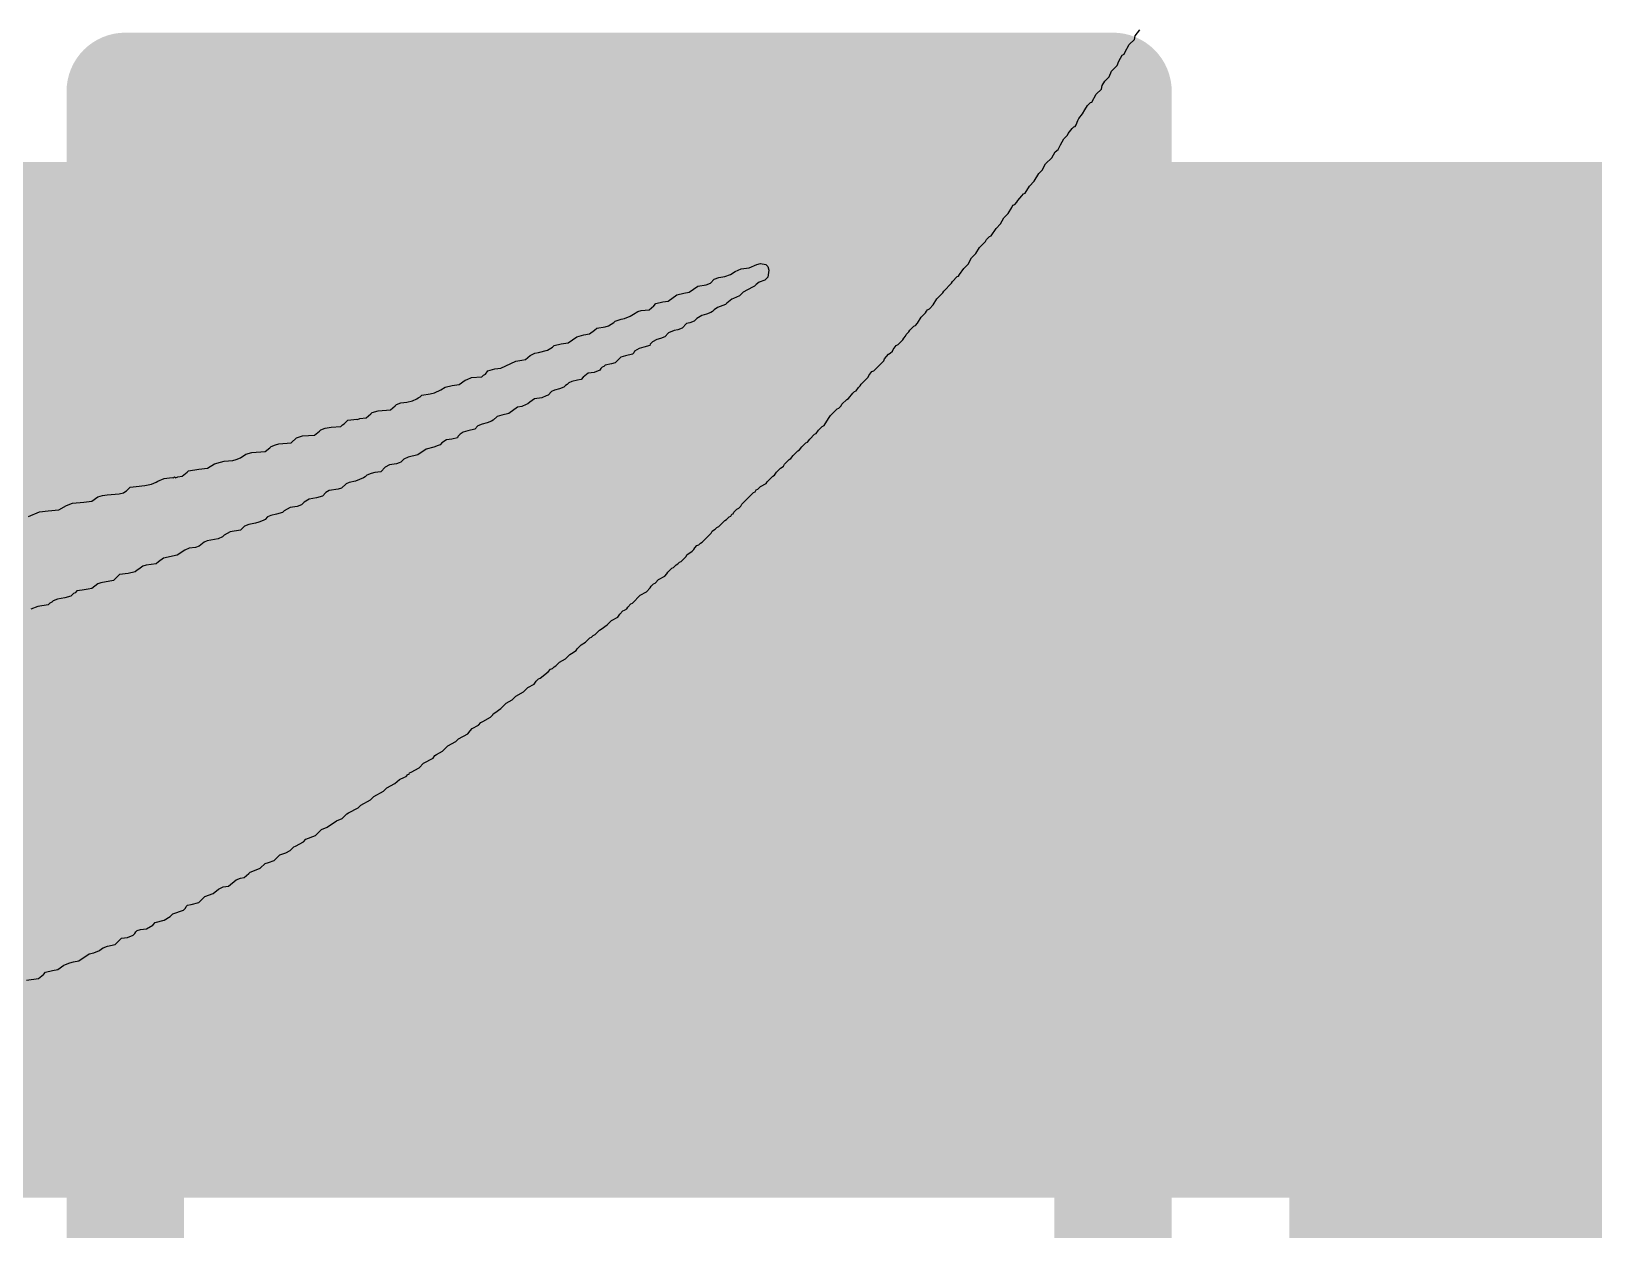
# Model space of a CAD drawing. Header units: inches. Extents: x 0 to 12.8, y -0.1 to 3.7.
# Drawn here: x 0.7167 to 0.7831, y 1.4965 to 1.5475 of the extents above; entities that cross this region are included whole.
import ezdxf

# ---------------------------------------------------------------- set-up
doc = ezdxf.new("R2010")
doc.units = ezdxf.units.IN
doc.header["$MEASUREMENT"] = 0
for name, color, linetype in [('Bottom Overlay', 54, 'Continuous'), ('Top Layer', 1, 'Continuous'), ('Top Overlay', 2, 'Continuous'), ('Top Paste', 8, 'Continuous'), ('Top Solder', 216, 'Continuous')]:
    doc.layers.add(name, color=color, linetype=linetype)

# ---------------------------------------------------------------- blocks, each defined once
blk = doc.blocks.new('R___0603_26')
at = {"layer": 'Top Layer'}
blk.add_hatch(color=1, dxfattribs=at).paths.add_polyline_path([(0.045, 0.0175), (0.045, -0.0175), (0.015, -0.0175), (0.015, 0.0175)])
at = {"layer": 'Top Paste'}
blk.add_hatch(color=8, dxfattribs=at).paths.add_polyline_path([(0.045, 0.0175), (0.045, -0.0175), (0.015, -0.0175), (0.015, 0.0175)])
at = {"layer": 'Top Solder'}
blk.add_hatch(color=216, dxfattribs=at).paths.add_polyline_path([(0.049, 0.0215), (0.049, -0.0215), (0.011, -0.0215), (0.011, 0.0215)])
at = {"layer": 'Top Overlay'}
for points in [[(-0.048, 0.021, 0.005, 0.005, 0), (0.048, 0.021, 0.005, 0.005, 0)], [(0.048, 0.021, 0.005, 0.005, 0), (0.048, -0.021, 0.005, 0.005, 0)], [(-0.048, -0.021, 0.005, 0.005, 0), (0.048, -0.021, 0.005, 0.005, 0)]]:
    blk.add_lwpolyline(points, format="xyseb", dxfattribs=at)
for points in [[(0.04675, 0.021, 0.0025, 0.0025, 1), (0.04925, 0.021, 0.0025, 0.0025, 1)], [(0.04675, 0.021, 0.0025, 0.0025, 1), (0.04925, 0.021, 0.0025, 0.0025, 1)], [(0.04675, -0.021, 0.0025, 0.0025, 1), (0.04925, -0.021, 0.0025, 0.0025, 1)], [(0.04675, -0.021, 0.0025, 0.0025, 1), (0.04925, -0.021, 0.0025, 0.0025, 1)]]:
    blk.add_lwpolyline(points, format="xyseb", close=True, dxfattribs=at)
blk = doc.blocks.new('SOT_723_37')
at = {"layer": 'Top Layer'}
blk.add_hatch(color=1, dxfattribs=at).paths.add_polyline_path([(-0.02559, -0.01378), (-0.005906, -0.01378), (-0.005906, -0.031496), (-0.02559, -0.031496)])
at = {"layer": 'Top Paste'}
blk.add_hatch(color=8, dxfattribs=at).paths.add_polyline_path([(-0.02559, -0.01378), (-0.005906, -0.01378), (-0.005906, -0.031496), (-0.02559, -0.031496)])
at = {"layer": 'Top Solder'}
blk.add_hatch(color=216, dxfattribs=at).paths.add_polyline_path([(-0.02959, -0.00978), (-0.001906, -0.00978), (-0.001906, -0.035496), (-0.02959, -0.035496)])
at = {"layer": 'Top Overlay'}
for points in [[(-0.037, -0.026, 0.005, 0.005, 0), (-0.037, -0.016, 0.005, 0.005, 0)], [(-0.032, -0.021, 0.005, 0.005, 0), (-0.037, -0.016, 0.005, 0.005, 0)], [(-0.037, -0.026, 0.005, 0.005, 0), (-0.032, -0.021, 0.005, 0.005, 0)]]:
    blk.add_lwpolyline(points, format="xyseb", dxfattribs=at)
for points in [[(-0.03325, -0.021, 0.0025, 0.0025, 1), (-0.03075, -0.021, 0.0025, 0.0025, 1)], [(-0.03325, -0.021, 0.0025, 0.0025, 1), (-0.03075, -0.021, 0.0025, 0.0025, 1)], [(-0.03825, -0.026, 0.0025, 0.0025, 1), (-0.03575, -0.026, 0.0025, 0.0025, 1)], [(-0.03825, -0.026, 0.0025, 0.0025, 1), (-0.03575, -0.026, 0.0025, 0.0025, 1)]]:
    blk.add_lwpolyline(points, format="xyseb", close=True, dxfattribs=at)

msp = doc.modelspace()

# ---------------------------------------------------------------- hatches: boundary and pattern name
at = {"layer": 'Top Layer'}
msp.add_hatch(color=1, dxfattribs=at).paths.add_polyline_path([(0.675201, 1.497906), (0.791921, 1.497906), (0.791921, 1.541955), (0.675201, 1.541955)])

# ---------------------------------------------------------------- linework, layer by layer
at = {"layer": 'Bottom Overlay'}
for p, q in [((0.763652, 1.547316), (0.763837, 1.547575)), ((0.763208, 1.546612), (0.763393, 1.546945)), ((0.763393, 1.546945), (0.763615, 1.547167)), ((0.763615, 1.547167), (0.763652, 1.547316)), ((0.762875, 1.546056), (0.762949, 1.546242)), ((0.762949, 1.546242), (0.763097, 1.546501)), ((0.763097, 1.546501), (0.763171, 1.546538)), ((0.763171, 1.546538), (0.763208, 1.546612)), ((0.762356, 1.54539), (0.762541, 1.545575)), ((0.762541, 1.545575), (0.762634, 1.545816)), ((0.762634, 1.545816), (0.762875, 1.546056)), ((0.761986, 1.544835), (0.762208, 1.545057)), ((0.762208, 1.545057), (0.762245, 1.545205)), ((0.762245, 1.545205), (0.762356, 1.54539)), ((0.761505, 1.544168), (0.761616, 1.544353)), ((0.761616, 1.544353), (0.761745, 1.544483)), ((0.761745, 1.544483), (0.761801, 1.544501)), ((0.761801, 1.544501), (0.761986, 1.544835)), ((0.761134, 1.543539), (0.761208, 1.543724)), ((0.761208, 1.543724), (0.761245, 1.543798)), ((0.761245, 1.543798), (0.761412, 1.544002)), ((0.761412, 1.544002), (0.761505, 1.544168)), ((0.760468, 1.542687), (0.760616, 1.542946)), ((0.760616, 1.542946), (0.760764, 1.543094)), ((0.760764, 1.543094), (0.760801, 1.543168)), ((0.760801, 1.543168), (0.760968, 1.543372)), ((0.760968, 1.543372), (0.761042, 1.543446)), ((0.761042, 1.543446), (0.761097, 1.543465)), ((0.761097, 1.543465), (0.761134, 1.543539)), ((0.760097, 1.542132), (0.760246, 1.542391)), ((0.760246, 1.542391), (0.760375, 1.542483)), ((0.760375, 1.542483), (0.760468, 1.542687)), ((0.759542, 1.541465), (0.75969, 1.541613)), ((0.75969, 1.541613), (0.759838, 1.541872)), ((0.759838, 1.541872), (0.760097, 1.542132)), ((0.758968, 1.540632), (0.759153, 1.540928)), ((0.759153, 1.540928), (0.759357, 1.541132)), ((0.759357, 1.541132), (0.759542, 1.541465)), ((0.758524, 1.540151), (0.758616, 1.540243)), ((0.758616, 1.540243), (0.758653, 1.540317)), ((0.758653, 1.540317), (0.75882, 1.540521)), ((0.75882, 1.540521), (0.758894, 1.540595)), ((0.758894, 1.540595), (0.758968, 1.540632)), ((0.757913, 1.539317), (0.758061, 1.539577)), ((0.758061, 1.539577), (0.758246, 1.539762)), ((0.758246, 1.539762), (0.758394, 1.540021)), ((0.758394, 1.540021), (0.75845, 1.540113)), ((0.75845, 1.540113), (0.758524, 1.540151)), ((0.757524, 1.538818), (0.757728, 1.539132)), ((0.757728, 1.539132), (0.757913, 1.539317)), ((0.756876, 1.538058), (0.757024, 1.538318)), ((0.757024, 1.538318), (0.757283, 1.538577)), ((0.757283, 1.538577), (0.75732, 1.538651)), ((0.75732, 1.538651), (0.75745, 1.538781)), ((0.75745, 1.538781), (0.757524, 1.538818)), ((0.74723, 1.537448), (0.747563, 1.537596)), ((0.747563, 1.537596), (0.747711, 1.537633)), ((0.747711, 1.537633), (0.747934, 1.537596)), ((0.747934, 1.537596), (0.748026, 1.537503)), ((0.756358, 1.537429), (0.756543, 1.537614)), ((0.756543, 1.537614), (0.756691, 1.537873)), ((0.756691, 1.537873), (0.756876, 1.538058)), ((0.745582, 1.5368), (0.745749, 1.536966)), ((0.745749, 1.536966), (0.745934, 1.53704)), ((0.745934, 1.53704), (0.746193, 1.537077)), ((0.746193, 1.537077), (0.746434, 1.53717)), ((0.746434, 1.53717), (0.746638, 1.537299)), ((0.746638, 1.537299), (0.746897, 1.537411)), ((0.746897, 1.537411), (0.74723, 1.537448)), ((0.747897, 1.536929), (0.747656, 1.536837)), ((0.748026, 1.537059), (0.747897, 1.536929)), ((0.748026, 1.537503), (0.748063, 1.537355)), ((0.748063, 1.537355), (0.748026, 1.537059)), ((0.755876, 1.536874), (0.75608, 1.537077)), ((0.75608, 1.537077), (0.756135, 1.537096)), ((0.756135, 1.537096), (0.756172, 1.53717)), ((0.756172, 1.53717), (0.756358, 1.537429)), ((0.743787, 1.53604), (0.744157, 1.5363)), ((0.744157, 1.5363), (0.744453, 1.536374)), ((0.744453, 1.536374), (0.744675, 1.536411)), ((0.744675, 1.536411), (0.745046, 1.53667)), ((0.745046, 1.53667), (0.745397, 1.536725)), ((0.745397, 1.536725), (0.745582, 1.5368)), ((0.746823, 1.536263), (0.746564, 1.536151)), ((0.746971, 1.536411), (0.746823, 1.536263)), ((0.747378, 1.536633), (0.746971, 1.536411)), ((0.747452, 1.53667), (0.747378, 1.536633)), ((0.747526, 1.536744), (0.747452, 1.53667)), ((0.747656, 1.536837), (0.747526, 1.536744)), ((0.75521, 1.536133), (0.755469, 1.536392)), ((0.755469, 1.536392), (0.755506, 1.536466)), ((0.755506, 1.536466), (0.755839, 1.5368)), ((0.755839, 1.5368), (0.755876, 1.536874)), ((0.742305, 1.535485), (0.742491, 1.535596)), ((0.742491, 1.535596), (0.742639, 1.535633)), ((0.742639, 1.535633), (0.742972, 1.53567)), ((0.742972, 1.53567), (0.743176, 1.535837)), ((0.743176, 1.535837), (0.743268, 1.535929)), ((0.743268, 1.535929), (0.743564, 1.536003)), ((0.743564, 1.536003), (0.743787, 1.53604)), ((0.745675, 1.535596), (0.745601, 1.535559)), ((0.745749, 1.53567), (0.745675, 1.535596)), ((0.745879, 1.535763), (0.745749, 1.53567)), ((0.74623, 1.535892), (0.745879, 1.535763)), ((0.746286, 1.535948), (0.74623, 1.535892)), ((0.74649, 1.536115), (0.746286, 1.535948)), ((0.746564, 1.536151), (0.74649, 1.536115)), ((0.754728, 1.535541), (0.754765, 1.535615)), ((0.754765, 1.535615), (0.754821, 1.53567)), ((0.754821, 1.53567), (0.754895, 1.535707)), ((0.754895, 1.535707), (0.755062, 1.535874)), ((0.755062, 1.535874), (0.75521, 1.536133)), ((0.74075, 1.534893), (0.741102, 1.534948)), ((0.741102, 1.534948), (0.74125, 1.534985)), ((0.74125, 1.534985), (0.741472, 1.535133)), ((0.741472, 1.535133), (0.741528, 1.535189)), ((0.741528, 1.535189), (0.741787, 1.535263)), ((0.741787, 1.535263), (0.741935, 1.5353)), ((0.741935, 1.5353), (0.742176, 1.535392)), ((0.742176, 1.535392), (0.742305, 1.535485)), ((0.744564, 1.535078), (0.744379, 1.534893)), ((0.744712, 1.535115), (0.744564, 1.535078)), ((0.744897, 1.535189), (0.744712, 1.535115)), ((0.745008, 1.5353), (0.744897, 1.535189)), ((0.745212, 1.53543), (0.745008, 1.5353)), ((0.745416, 1.535485), (0.745212, 1.53543)), ((0.745601, 1.535559), (0.745416, 1.535485)), ((0.754062, 1.5348), (0.754228, 1.534967)), ((0.754228, 1.534967), (0.754302, 1.535004)), ((0.754302, 1.535004), (0.754395, 1.535096)), ((0.754395, 1.535096), (0.754543, 1.535355)), ((0.754543, 1.535355), (0.754728, 1.535541)), ((0.739232, 1.534226), (0.739528, 1.534263)), ((0.739528, 1.534263), (0.739899, 1.534522)), ((0.739899, 1.534522), (0.740195, 1.534596)), ((0.740195, 1.534596), (0.740436, 1.534652)), ((0.740436, 1.534652), (0.740658, 1.5348)), ((0.740658, 1.5348), (0.74075, 1.534893)), ((0.74312, 1.5343), (0.743027, 1.534208)), ((0.743305, 1.534411), (0.74312, 1.5343)), ((0.743453, 1.534448), (0.743305, 1.534411)), ((0.743638, 1.534522), (0.743453, 1.534448)), ((0.743805, 1.534689), (0.743638, 1.534522)), ((0.744046, 1.534782), (0.743805, 1.534689)), ((0.744194, 1.534819), (0.744046, 1.534782)), ((0.744379, 1.534893), (0.744194, 1.534819)), ((0.753562, 1.534189), (0.753766, 1.534393)), ((0.753766, 1.534393), (0.753803, 1.534467)), ((0.753803, 1.534467), (0.753877, 1.534541)), ((0.753877, 1.534541), (0.753914, 1.534615)), ((0.753914, 1.534615), (0.754025, 1.534726)), ((0.754025, 1.534726), (0.754062, 1.5348)), ((0.737714, 1.53356), (0.737918, 1.533726)), ((0.737918, 1.533726), (0.738121, 1.533819)), ((0.738121, 1.533819), (0.738269, 1.533856)), ((0.738269, 1.533856), (0.738658, 1.533948)), ((0.738658, 1.533948), (0.738862, 1.534078)), ((0.738862, 1.534078), (0.738936, 1.534152)), ((0.738936, 1.534152), (0.739232, 1.534226)), ((0.741769, 1.533652), (0.741528, 1.533411)), ((0.741972, 1.533708), (0.741769, 1.533652)), ((0.742268, 1.533782), (0.741972, 1.533708)), ((0.742324, 1.533837), (0.742268, 1.533782)), ((0.742361, 1.533911), (0.742324, 1.533837)), ((0.742546, 1.534022), (0.742361, 1.533911)), ((0.74275, 1.534078), (0.742546, 1.534022)), ((0.743009, 1.534152), (0.74275, 1.534078)), ((0.743027, 1.534208), (0.743009, 1.534152)), ((0.752988, 1.533578), (0.753155, 1.533782)), ((0.753155, 1.533782), (0.753229, 1.533819)), ((0.753229, 1.533819), (0.753321, 1.533911)), ((0.753321, 1.533911), (0.753358, 1.533985)), ((0.753358, 1.533985), (0.753488, 1.534152)), ((0.753488, 1.534152), (0.753562, 1.534189)), ((0.735937, 1.532893), (0.736011, 1.53293)), ((0.736011, 1.53293), (0.736122, 1.533078)), ((0.736122, 1.533078), (0.736418, 1.533152)), ((0.736418, 1.533152), (0.736677, 1.533189)), ((0.736677, 1.533189), (0.737307, 1.533486)), ((0.737307, 1.533486), (0.737566, 1.533522)), ((0.737566, 1.533522), (0.737714, 1.53356)), ((0.74038, 1.532967), (0.740176, 1.532801)), ((0.740639, 1.533004), (0.74038, 1.532967)), ((0.74088, 1.533097), (0.740639, 1.533004)), ((0.740917, 1.533171), (0.74088, 1.533097)), ((0.740973, 1.533226), (0.740917, 1.533171)), ((0.741047, 1.533263), (0.740973, 1.533226)), ((0.741102, 1.533319), (0.741047, 1.533263)), ((0.74138, 1.533374), (0.741102, 1.533319)), ((0.741528, 1.533411), (0.74138, 1.533374)), ((0.752321, 1.532875), (0.752451, 1.533041)), ((0.752451, 1.533041), (0.752525, 1.533078)), ((0.752525, 1.533078), (0.752951, 1.533504)), ((0.752951, 1.533504), (0.752988, 1.533578)), ((0.733845, 1.532134), (0.734122, 1.532264)), ((0.734122, 1.532264), (0.734307, 1.532375)), ((0.734307, 1.532375), (0.734604, 1.532449)), ((0.734604, 1.532449), (0.7349, 1.532486)), ((0.7349, 1.532486), (0.735159, 1.532671)), ((0.735159, 1.532671), (0.735233, 1.532708)), ((0.735233, 1.532708), (0.735418, 1.532782)), ((0.735418, 1.532782), (0.735863, 1.532819)), ((0.735863, 1.532819), (0.735937, 1.532893)), ((0.739158, 1.532301), (0.738954, 1.532245)), ((0.739343, 1.532375), (0.739158, 1.532301)), ((0.739417, 1.532449), (0.739343, 1.532375)), ((0.739491, 1.532486), (0.739417, 1.532449)), ((0.739565, 1.53256), (0.739491, 1.532486)), ((0.739695, 1.532615), (0.739565, 1.53256)), ((0.739936, 1.532671), (0.739695, 1.532615)), ((0.740084, 1.532708), (0.739936, 1.532671)), ((0.740176, 1.532801), (0.740084, 1.532708)), ((0.751785, 1.532227), (0.751877, 1.532356)), ((0.751877, 1.532356), (0.751951, 1.53243)), ((0.751951, 1.53243), (0.751988, 1.532504)), ((0.751988, 1.532504), (0.752285, 1.532801)), ((0.752285, 1.532801), (0.752321, 1.532875)), ((0.732178, 1.531579), (0.732234, 1.531634)), ((0.732234, 1.531634), (0.732419, 1.531708)), ((0.732419, 1.531708), (0.732678, 1.531745)), ((0.732678, 1.531745), (0.732919, 1.531801)), ((0.732919, 1.531801), (0.733104, 1.531875)), ((0.733104, 1.531875), (0.733159, 1.53193)), ((0.733159, 1.53193), (0.733234, 1.531967)), ((0.733234, 1.531967), (0.733308, 1.532041)), ((0.733308, 1.532041), (0.733659, 1.532097)), ((0.733659, 1.532097), (0.733845, 1.532134)), ((0.737751, 1.531634), (0.737566, 1.53156)), ((0.737825, 1.531671), (0.737751, 1.531634)), ((0.737899, 1.531745), (0.737825, 1.531671)), ((0.738103, 1.531875), (0.737899, 1.531745)), ((0.738417, 1.53193), (0.738103, 1.531875)), ((0.738603, 1.532004), (0.738417, 1.53193)), ((0.738677, 1.532041), (0.738603, 1.532004)), ((0.738825, 1.53219), (0.738677, 1.532041)), ((0.738954, 1.532245), (0.738825, 1.53219)), ((0.751137, 1.531579), (0.751174, 1.531653)), ((0.751174, 1.531653), (0.751377, 1.531856)), ((0.751377, 1.531856), (0.751451, 1.531893)), ((0.751451, 1.531893), (0.751637, 1.532115)), ((0.751637, 1.532115), (0.751711, 1.53219)), ((0.751711, 1.53219), (0.751785, 1.532227)), ((0.730012, 1.530819), (0.73016, 1.530968)), ((0.73016, 1.530968), (0.730419, 1.531005)), ((0.730419, 1.531005), (0.730512, 1.531023)), ((0.730512, 1.531023), (0.730568, 1.531005)), ((0.730568, 1.531005), (0.730679, 1.531042)), ((0.730679, 1.531042), (0.730938, 1.531079)), ((0.730938, 1.531079), (0.731141, 1.531245)), ((0.731141, 1.531245), (0.731197, 1.531301)), ((0.731197, 1.531301), (0.731456, 1.531375)), ((0.731456, 1.531375), (0.731975, 1.531412)), ((0.731975, 1.531412), (0.732178, 1.531579)), ((0.73627, 1.530931), (0.736085, 1.530857)), ((0.736344, 1.530968), (0.73627, 1.530931)), ((0.736511, 1.531134), (0.736344, 1.530968)), ((0.736714, 1.53119), (0.736511, 1.531134)), ((0.737011, 1.531264), (0.736714, 1.53119)), ((0.737381, 1.531523), (0.737011, 1.531264)), ((0.737566, 1.53156), (0.737381, 1.531523)), ((0.750415, 1.530745), (0.7506, 1.531042)), ((0.7506, 1.531042), (0.750692, 1.531171)), ((0.750692, 1.531171), (0.75097, 1.531449)), ((0.75097, 1.531449), (0.751044, 1.531486)), ((0.751044, 1.531486), (0.751137, 1.531579)), ((0.727976, 1.530227), (0.728235, 1.530301)), ((0.728235, 1.530301), (0.728753, 1.530338)), ((0.728753, 1.530338), (0.728957, 1.530505)), ((0.728957, 1.530505), (0.729012, 1.53056)), ((0.729012, 1.53056), (0.729198, 1.530634)), ((0.729198, 1.530634), (0.729457, 1.530671)), ((0.729457, 1.530671), (0.729864, 1.530708)), ((0.729864, 1.530708), (0.729938, 1.530782)), ((0.729938, 1.530782), (0.730012, 1.530819)), ((0.734844, 1.530283), (0.734826, 1.530227)), ((0.734937, 1.530375), (0.734844, 1.530283)), ((0.735066, 1.530468), (0.734937, 1.530375)), ((0.73527, 1.530523), (0.735066, 1.530468)), ((0.735566, 1.530597), (0.73527, 1.530523)), ((0.735696, 1.530727), (0.735566, 1.530597)), ((0.735881, 1.530801), (0.735696, 1.530727)), ((0.736085, 1.530857), (0.735881, 1.530801)), ((0.749804, 1.530172), (0.750007, 1.530375)), ((0.750007, 1.530375), (0.750081, 1.530412)), ((0.750081, 1.530412), (0.750174, 1.530542)), ((0.750174, 1.530542), (0.75034, 1.530708)), ((0.75034, 1.530708), (0.750415, 1.530745)), ((0.725828, 1.529524), (0.726087, 1.529598)), ((0.726087, 1.529598), (0.726643, 1.529635)), ((0.726643, 1.529635), (0.726846, 1.529801)), ((0.726846, 1.529801), (0.726902, 1.529857)), ((0.726902, 1.529857), (0.727087, 1.529931)), ((0.727087, 1.529931), (0.727235, 1.529968)), ((0.727235, 1.529968), (0.727754, 1.530005)), ((0.727754, 1.530005), (0.727976, 1.530227)), ((0.733493, 1.529746), (0.733141, 1.529505)), ((0.733826, 1.52982), (0.733493, 1.529746)), ((0.734011, 1.529894), (0.733826, 1.52982)), ((0.734085, 1.529931), (0.734011, 1.529894)), ((0.734159, 1.530005), (0.734085, 1.529931)), ((0.734363, 1.530134), (0.734159, 1.530005)), ((0.734585, 1.530172), (0.734363, 1.530134)), ((0.734826, 1.530227), (0.734585, 1.530172)), ((0.7491, 1.529468), (0.749304, 1.529672)), ((0.749304, 1.529672), (0.749378, 1.529709)), ((0.749378, 1.529709), (0.74947, 1.529838)), ((0.74947, 1.529838), (0.749637, 1.530005)), ((0.749637, 1.530005), (0.749711, 1.530042)), ((0.749711, 1.530042), (0.749804, 1.530172)), ((0.723828, 1.528894), (0.724199, 1.528931)), ((0.724199, 1.528931), (0.724495, 1.529116)), ((0.724495, 1.529116), (0.724754, 1.52919)), ((0.724754, 1.52919), (0.724902, 1.529227)), ((0.724902, 1.529227), (0.725273, 1.529264)), ((0.725273, 1.529264), (0.725421, 1.529301)), ((0.725421, 1.529301), (0.725606, 1.529375)), ((0.725606, 1.529375), (0.725828, 1.529524)), ((0.731753, 1.528968), (0.731567, 1.528783)), ((0.731938, 1.529079), (0.731753, 1.528968)), ((0.732234, 1.529116), (0.731938, 1.529079)), ((0.732345, 1.529153), (0.732234, 1.529116)), ((0.732419, 1.52919), (0.732345, 1.529153)), ((0.732549, 1.52932), (0.732419, 1.52919)), ((0.732734, 1.529394), (0.732549, 1.52932)), ((0.733141, 1.529505), (0.732734, 1.529394)), ((0.748397, 1.528764), (0.748563, 1.528931)), ((0.748563, 1.528931), (0.748637, 1.528968)), ((0.748637, 1.528968), (0.748693, 1.529024)), ((0.748693, 1.529024), (0.74873, 1.529098)), ((0.74873, 1.529098), (0.748934, 1.529301)), ((0.748934, 1.529301), (0.749008, 1.529338)), ((0.749008, 1.529338), (0.7491, 1.529468)), ((0.721811, 1.528246), (0.722014, 1.528339)), ((0.722014, 1.528339), (0.722088, 1.528376)), ((0.722088, 1.528376), (0.722347, 1.528487)), ((0.722347, 1.528487), (0.722699, 1.528542)), ((0.722699, 1.528542), (0.722755, 1.528524)), ((0.722755, 1.528524), (0.722792, 1.528561)), ((0.722792, 1.528561), (0.722829, 1.528524)), ((0.722829, 1.528524), (0.72294, 1.528561)), ((0.72294, 1.528561), (0.723125, 1.528598)), ((0.723125, 1.528598), (0.723329, 1.528764)), ((0.723329, 1.528764), (0.723384, 1.52882)), ((0.723384, 1.52882), (0.723828, 1.528894)), ((0.730216, 1.52832), (0.730086, 1.528265)), ((0.730494, 1.528376), (0.730216, 1.52832)), ((0.730827, 1.528524), (0.730494, 1.528376)), ((0.730901, 1.528561), (0.730827, 1.528524)), ((0.730975, 1.528635), (0.730901, 1.528561)), ((0.73116, 1.528709), (0.730975, 1.528635)), ((0.731308, 1.528746), (0.73116, 1.528709)), ((0.731567, 1.528783), (0.731308, 1.528746)), ((0.747711, 1.528153), (0.747952, 1.528283)), ((0.747952, 1.528283), (0.747989, 1.528357)), ((0.747989, 1.528357), (0.74823, 1.528598)), ((0.74823, 1.528598), (0.748304, 1.528635)), ((0.748304, 1.528635), (0.748397, 1.528764)), ((0.719274, 1.527524), (0.719533, 1.527709)), ((0.719533, 1.527709), (0.719737, 1.527765)), ((0.719737, 1.527765), (0.719922, 1.527802)), ((0.719922, 1.527802), (0.72044, 1.527839)), ((0.72044, 1.527839), (0.720626, 1.527876)), ((0.720626, 1.527876), (0.720681, 1.527931)), ((0.720681, 1.527931), (0.720755, 1.527968)), ((0.720755, 1.527968), (0.720903, 1.528117)), ((0.720903, 1.528117), (0.721163, 1.528153)), ((0.721163, 1.528153), (0.721533, 1.528191)), ((0.721533, 1.528191), (0.721811, 1.528246)), ((0.728513, 1.527617), (0.728309, 1.527487)), ((0.728827, 1.527672), (0.728513, 1.527617)), ((0.729086, 1.527746), (0.728827, 1.527672)), ((0.729235, 1.527894), (0.729086, 1.527746)), ((0.729364, 1.527987), (0.729235, 1.527894)), ((0.729753, 1.528042), (0.729364, 1.527987)), ((0.729901, 1.528079), (0.729753, 1.528042)), ((0.730086, 1.528265), (0.729901, 1.528079)), ((0.746915, 1.527394), (0.747415, 1.527894)), ((0.747415, 1.527894), (0.747489, 1.527931)), ((0.747489, 1.527931), (0.747526, 1.528005)), ((0.747526, 1.528005), (0.747601, 1.528042)), ((0.747601, 1.528042), (0.747711, 1.528153)), ((0.716589, 1.526876), (0.717052, 1.52708)), ((0.717052, 1.52708), (0.717423, 1.527117)), ((0.717423, 1.527117), (0.717867, 1.527154)), ((0.717867, 1.527154), (0.7182, 1.527339)), ((0.7182, 1.527339), (0.718459, 1.52745)), ((0.718459, 1.52745), (0.718941, 1.527487)), ((0.718941, 1.527487), (0.719274, 1.527524)), ((0.727124, 1.526969), (0.726883, 1.526913)), ((0.727383, 1.527043), (0.727124, 1.526969)), ((0.727457, 1.527117), (0.727383, 1.527043)), ((0.727716, 1.527265), (0.727457, 1.527117)), ((0.728013, 1.527302), (0.727716, 1.527265)), ((0.728198, 1.527376), (0.728013, 1.527302)), ((0.728309, 1.527487), (0.728198, 1.527376)), ((0.746453, 1.526895), (0.74649, 1.526969)), ((0.74649, 1.526969), (0.746545, 1.526987)), ((0.746545, 1.526987), (0.746582, 1.527061)), ((0.746582, 1.527061), (0.746712, 1.527191)), ((0.746712, 1.527191), (0.746786, 1.527228)), ((0.746786, 1.527228), (0.746878, 1.52732)), ((0.746878, 1.52732), (0.746915, 1.527394)), ((0.725606, 1.526302), (0.725162, 1.526228)), ((0.725773, 1.526469), (0.725606, 1.526302)), ((0.725958, 1.526543), (0.725773, 1.526469)), ((0.726235, 1.526598), (0.725958, 1.526543)), ((0.726383, 1.526635), (0.726235, 1.526598)), ((0.726569, 1.526709), (0.726383, 1.526635)), ((0.726643, 1.526746), (0.726569, 1.526709)), ((0.726754, 1.526857), (0.726643, 1.526746)), ((0.726883, 1.526913), (0.726754, 1.526857)), ((0.745657, 1.526247), (0.745712, 1.526302)), ((0.745712, 1.526302), (0.745786, 1.526339)), ((0.745786, 1.526339), (0.74586, 1.526413)), ((0.74586, 1.526413), (0.745934, 1.52645)), ((0.745934, 1.52645), (0.746193, 1.526709)), ((0.746193, 1.526709), (0.746267, 1.526746)), ((0.746267, 1.526746), (0.746378, 1.526857)), ((0.746378, 1.526857), (0.746453, 1.526895)), ((0.723847, 1.525617), (0.72368, 1.525562)), ((0.724051, 1.525784), (0.723847, 1.525617)), ((0.72418, 1.525839), (0.724051, 1.525784)), ((0.724495, 1.525895), (0.72418, 1.525839)), ((0.724643, 1.525932), (0.724495, 1.525895)), ((0.724828, 1.526006), (0.724643, 1.525932)), ((0.724902, 1.52608), (0.724828, 1.526006)), ((0.725162, 1.526228), (0.724902, 1.52608)), ((0.744916, 1.525543), (0.745008, 1.525636)), ((0.745008, 1.525636), (0.745083, 1.525673)), ((0.745083, 1.525673), (0.745157, 1.525747)), ((0.745157, 1.525747), (0.745231, 1.525784)), ((0.745231, 1.525784), (0.745619, 1.526172)), ((0.745619, 1.526172), (0.745657, 1.526247)), ((0.722107, 1.524951), (0.722014, 1.524858)), ((0.722329, 1.525099), (0.722107, 1.524951)), ((0.722903, 1.525228), (0.722329, 1.525099)), ((0.723236, 1.52545), (0.722903, 1.525228)), ((0.723421, 1.525524), (0.723236, 1.52545)), ((0.72368, 1.525562), (0.723421, 1.525524)), ((0.744268, 1.524932), (0.744342, 1.524969)), ((0.744342, 1.524969), (0.744546, 1.525173)), ((0.744546, 1.525173), (0.744583, 1.525247)), ((0.744583, 1.525247), (0.744805, 1.525395)), ((0.744805, 1.525395), (0.744879, 1.525469)), ((0.744879, 1.525469), (0.744916, 1.525543)), ((0.720459, 1.524414), (0.7202, 1.524155)), ((0.720829, 1.524451), (0.720459, 1.524414)), ((0.721125, 1.524525), (0.720829, 1.524451)), ((0.721199, 1.524599), (0.721125, 1.524525)), ((0.721274, 1.524636), (0.721199, 1.524599)), ((0.72144, 1.524765), (0.721274, 1.524636)), ((0.721588, 1.524803), (0.72144, 1.524765)), ((0.722014, 1.524858), (0.721588, 1.524803)), ((0.743379, 1.524191), (0.743638, 1.52434)), ((0.743638, 1.52434), (0.743731, 1.524432)), ((0.743731, 1.524432), (0.743768, 1.524506)), ((0.743768, 1.524506), (0.743935, 1.524673)), ((0.743935, 1.524673), (0.744009, 1.52471)), ((0.744009, 1.52471), (0.74412, 1.524821)), ((0.74412, 1.524821), (0.744194, 1.524858)), ((0.744194, 1.524858), (0.744268, 1.524932)), ((0.718571, 1.523636), (0.718496, 1.523599)), ((0.718645, 1.52371), (0.718571, 1.523636)), ((0.718867, 1.523747), (0.718645, 1.52371)), ((0.719126, 1.523784), (0.718867, 1.523747)), ((0.719274, 1.523821), (0.719126, 1.523784)), ((0.719533, 1.524006), (0.719274, 1.523821)), ((0.719663, 1.524062), (0.719533, 1.524006)), ((0.7202, 1.524155), (0.719663, 1.524062)), ((0.742602, 1.523525), (0.742861, 1.523673)), ((0.742861, 1.523673), (0.743027, 1.52384)), ((0.743027, 1.52384), (0.743065, 1.523914)), ((0.743065, 1.523914), (0.743157, 1.524006)), ((0.743157, 1.524006), (0.743231, 1.524043)), ((0.743231, 1.524043), (0.743379, 1.524191)), ((0.716978, 1.523044), (0.716682, 1.522933)), ((0.717423, 1.523118), (0.716978, 1.523044)), ((0.717497, 1.523192), (0.717423, 1.523118)), ((0.717571, 1.523229), (0.717497, 1.523192)), ((0.717626, 1.523284), (0.717571, 1.523229)), ((0.717811, 1.523358), (0.717626, 1.523284)), ((0.718126, 1.523414), (0.717811, 1.523358)), ((0.718385, 1.523488), (0.718126, 1.523414)), ((0.718496, 1.523599), (0.718385, 1.523488)), ((0.741935, 1.522895), (0.742028, 1.522951)), ((0.742028, 1.522951), (0.742065, 1.523025)), ((0.742065, 1.523025), (0.742194, 1.523155)), ((0.742194, 1.523155), (0.742268, 1.523192)), ((0.742268, 1.523192), (0.742602, 1.523525)), ((0.741195, 1.522266), (0.74138, 1.522451)), ((0.74138, 1.522451), (0.741639, 1.522599)), ((0.741639, 1.522599), (0.741731, 1.522729)), ((0.741731, 1.522729), (0.741861, 1.522858)), ((0.741861, 1.522858), (0.741935, 1.522895)), ((0.740269, 1.521526), (0.740454, 1.521711)), ((0.740454, 1.521711), (0.740528, 1.521748)), ((0.740528, 1.521748), (0.740602, 1.521822)), ((0.740602, 1.521822), (0.740676, 1.521859)), ((0.740676, 1.521859), (0.740861, 1.522044)), ((0.740861, 1.522044), (0.740935, 1.522081)), ((0.740935, 1.522081), (0.741195, 1.522266)), ((0.739417, 1.520822), (0.739602, 1.521007)), ((0.739602, 1.521007), (0.739676, 1.521044)), ((0.739676, 1.521044), (0.73988, 1.521174)), ((0.73988, 1.521174), (0.739917, 1.521248)), ((0.739917, 1.521248), (0.740084, 1.521414)), ((0.740084, 1.521414), (0.740269, 1.521526)), ((0.738677, 1.520266), (0.738788, 1.520378)), ((0.738788, 1.520378), (0.738862, 1.520415)), ((0.738862, 1.520415), (0.738936, 1.520489)), ((0.738936, 1.520489), (0.73901, 1.520526)), ((0.73901, 1.520526), (0.739158, 1.520674)), ((0.739158, 1.520674), (0.739417, 1.520822)), ((0.737825, 1.5196), (0.738084, 1.519748)), ((0.738084, 1.519748), (0.738177, 1.519878)), ((0.738177, 1.519878), (0.738269, 1.51997)), ((0.738269, 1.51997), (0.738344, 1.520007)), ((0.738344, 1.520007), (0.738677, 1.520266)), ((0.736899, 1.518933), (0.737159, 1.519082)), ((0.737159, 1.519082), (0.737307, 1.51923)), ((0.737307, 1.51923), (0.73764, 1.519415)), ((0.73764, 1.519415), (0.737825, 1.5196)), ((0.7359, 1.518156), (0.736233, 1.518341)), ((0.736233, 1.518341), (0.736325, 1.518434)), ((0.736325, 1.518434), (0.736344, 1.518489)), ((0.736344, 1.518489), (0.736418, 1.518526)), ((0.736418, 1.518526), (0.736677, 1.518711)), ((0.736677, 1.518711), (0.736899, 1.518933)), ((0.734863, 1.517415), (0.73527, 1.517637)), ((0.73527, 1.517637), (0.735363, 1.517767)), ((0.735363, 1.517767), (0.735455, 1.51786)), ((0.735455, 1.51786), (0.735715, 1.518008)), ((0.735715, 1.518008), (0.735826, 1.518119)), ((0.735826, 1.518119), (0.7359, 1.518156)), ((0.734196, 1.516897), (0.734418, 1.517119)), ((0.734418, 1.517119), (0.734752, 1.517304)), ((0.734752, 1.517304), (0.734863, 1.517415)), ((0.733197, 1.516193), (0.733382, 1.516379)), ((0.733382, 1.516379), (0.733789, 1.516601)), ((0.733789, 1.516601), (0.733863, 1.516712)), ((0.733863, 1.516712), (0.733937, 1.516749)), ((0.733937, 1.516749), (0.734196, 1.516897)), ((0.73216, 1.515527), (0.732363, 1.515694)), ((0.732363, 1.515694), (0.732567, 1.515786)), ((0.732567, 1.515786), (0.732641, 1.515823)), ((0.732641, 1.515823), (0.732715, 1.515897)), ((0.732715, 1.515897), (0.732771, 1.515916)), ((0.732771, 1.515916), (0.732789, 1.515971)), ((0.732789, 1.515971), (0.732863, 1.516008)), ((0.732863, 1.516008), (0.733197, 1.516193)), ((0.731271, 1.514971), (0.731678, 1.515194)), ((0.731678, 1.515194), (0.731827, 1.515342)), ((0.731827, 1.515342), (0.73216, 1.515527)), ((0.730197, 1.514268), (0.730605, 1.51449)), ((0.730605, 1.51449), (0.730716, 1.514601)), ((0.730716, 1.514601), (0.731123, 1.514823)), ((0.731123, 1.514823), (0.731271, 1.514971)), ((0.729049, 1.513564), (0.72929, 1.513657)), ((0.72929, 1.513657), (0.729679, 1.513935)), ((0.729679, 1.513935), (0.72992, 1.514027)), ((0.72992, 1.514027), (0.730123, 1.514231)), ((0.730123, 1.514231), (0.730197, 1.514268)), ((0.727939, 1.512861), (0.728272, 1.513046)), ((0.728272, 1.513046), (0.728383, 1.513157)), ((0.728383, 1.513157), (0.72879, 1.513305)), ((0.72879, 1.513305), (0.729049, 1.513564)), ((0.727031, 1.51225), (0.727272, 1.512491)), ((0.727272, 1.512491), (0.727531, 1.512565)), ((0.727531, 1.512565), (0.727716, 1.512676)), ((0.727716, 1.512676), (0.727865, 1.512824)), ((0.727865, 1.512824), (0.727939, 1.512861)), ((0.725754, 1.511528), (0.725958, 1.511694)), ((0.725958, 1.511694), (0.726013, 1.51175)), ((0.726013, 1.51175), (0.726198, 1.511824)), ((0.726198, 1.511824), (0.726439, 1.511917)), ((0.726439, 1.511917), (0.726643, 1.51212)), ((0.726643, 1.51212), (0.726791, 1.512157)), ((0.726791, 1.512157), (0.727031, 1.51225)), ((0.72444, 1.510843), (0.724662, 1.511028)), ((0.724662, 1.511028), (0.724865, 1.511121)), ((0.724865, 1.511121), (0.725087, 1.511158)), ((0.725087, 1.511158), (0.725421, 1.511417)), ((0.725421, 1.511417), (0.725606, 1.511491)), ((0.725606, 1.511491), (0.725754, 1.511528)), ((0.723292, 1.510288), (0.723347, 1.510343)), ((0.723347, 1.510343), (0.723495, 1.51038)), ((0.723495, 1.51038), (0.723828, 1.510454)), ((0.723828, 1.510454), (0.724088, 1.510713)), ((0.724088, 1.510713), (0.72444, 1.510843)), ((0.721977, 1.509602), (0.722347, 1.509713)), ((0.722347, 1.509713), (0.722607, 1.509862)), ((0.722607, 1.509862), (0.722718, 1.509973)), ((0.722718, 1.509973), (0.723181, 1.510139)), ((0.723181, 1.510139), (0.723255, 1.510213)), ((0.723255, 1.510213), (0.723292, 1.510288)), ((0.720792, 1.508973), (0.721033, 1.509066)), ((0.721033, 1.509066), (0.721107, 1.50914)), ((0.721107, 1.50914), (0.721144, 1.509214)), ((0.721144, 1.509214), (0.721199, 1.509269)), ((0.721199, 1.509269), (0.721348, 1.509306)), ((0.721348, 1.509306), (0.721607, 1.509343)), ((0.721607, 1.509343), (0.721866, 1.509491)), ((0.721866, 1.509491), (0.721977, 1.509602)), ((0.719367, 1.508325), (0.719607, 1.508418)), ((0.719607, 1.508418), (0.719681, 1.508492)), ((0.719681, 1.508492), (0.719755, 1.508529)), ((0.719755, 1.508529), (0.719941, 1.508603)), ((0.719941, 1.508603), (0.720274, 1.508677)), ((0.720274, 1.508677), (0.720533, 1.508936)), ((0.720533, 1.508936), (0.720792, 1.508973)), ((0.71783, 1.507603), (0.718089, 1.507788)), ((0.718089, 1.507788), (0.718163, 1.507825)), ((0.718163, 1.507825), (0.718348, 1.507899)), ((0.718348, 1.507899), (0.718496, 1.507936)), ((0.718496, 1.507936), (0.718719, 1.507973)), ((0.718719, 1.507973), (0.719163, 1.508269)), ((0.719163, 1.508269), (0.719367, 1.508325)), ((0.716497, 1.507159), (0.717015, 1.507233)), ((0.717015, 1.507233), (0.717219, 1.507399)), ((0.717219, 1.507399), (0.717312, 1.507492)), ((0.717312, 1.507492), (0.717608, 1.507566)), ((0.717608, 1.507566), (0.71783, 1.507603))]:
    msp.add_line(p, q, dxfattribs=at)
at = {"layer": 'Top Layer'}
for points in [[(0.692701, 1.526955, 0.02, 0.02, 0), (0.741701, 1.526955, 0.02, 0.02, 0)], [(0.741701, 1.526955, 0.02, 0.02, 0), (0.746701, 1.521955, 0.02, 0.02, 0)], [(0.746701, 1.521955, 0.02, 0.02, 0), (0.771347, 1.521955, 0.02, 0.02, 0)]]:
    msp.add_lwpolyline(points, format="xyseb", dxfattribs=at)
for points in [[(0.736701, 1.526955, 0.01, 0.01, 1), (0.746701, 1.526955, 0.01, 0.01, 1)], [(0.736701, 1.526955, 0.01, 0.01, 1), (0.746701, 1.526955, 0.01, 0.01, 1)], [(0.741701, 1.521955, 0.01, 0.01, 1), (0.751701, 1.521955, 0.01, 0.01, 1)], [(0.741701, 1.521955, 0.01, 0.01, 1), (0.751701, 1.521955, 0.01, 0.01, 1)], [(0.766347, 1.521955, 0.01, 0.01, 1), (0.776347, 1.521955, 0.01, 0.01, 1)]]:
    msp.add_lwpolyline(points, format="xyseb", close=True, dxfattribs=at)

# ---------------------------------------------------------------- block references
for name, p, rotation in [('R___0603_26', (0.741701, 1.496955), 90), ('SOT_723_37', (0.805701, 1.492001), 270)]:
    msp.add_blockref(name, p, dxfattribs=dict(rotation=rotation))

doc.saveas('drawing.dxf')
